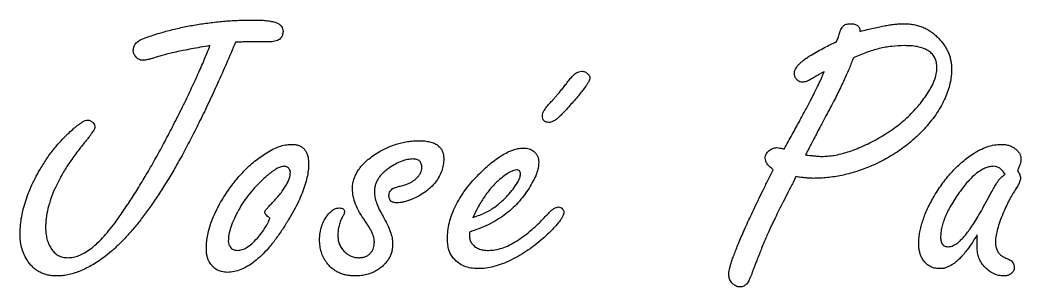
# Model space of a CAD drawing. Header units: millimetres. Extents: x 1 to 632, y 0 to 1598.
# Drawn here: x 475.1 to 494.96, y 1373.37 to 1378.66 of the extents above; entities that cross this region are included whole.
import ezdxf

# ---------------------------------------------------------------- set-up
doc = ezdxf.new("R2010")
doc.units = ezdxf.units.MM

msp = doc.modelspace()

# ---------------------------------------------------------------- linework, layer by layer
at = {"color": 7, "linetype": 'Continuous', "lineweight": 25}
for p, q in [((480.035, 1378.224), (479.587, 1378.224)), ((490.492, 1375.557), (490.434, 1375.441)), ((484.014, 1374.456), (484.014, 1374.386)), ((494.086, 1374.152), (494.086, 1374.404))]:
    msp.add_line(p, q, dxfattribs=at)
for points, knots in [([(477.583, 1378.307), (477.667, 1378.335), (477.835, 1378.392), (478.093, 1378.463), (478.354, 1378.525), (478.621, 1378.572), (478.893, 1378.611), (479.17, 1378.64), (479.452, 1378.656), (479.641, 1378.658), (479.736, 1378.659)], [0, 0, 0, 0, 0.121172, 0.242827, 0.365333, 0.489211, 0.613875, 0.741051, 0.869324, 1, 1, 1, 1]), ([(479.736, 1378.659), (479.787, 1378.659), (479.881, 1378.658), (480.008, 1378.648), (480.111, 1378.632), (480.169, 1378.612), (480.195, 1378.604)], [0, 0, 0, 0, 0.32937, 0.603439, 0.826407, 1, 1, 1, 1]), ([(480.195, 1378.604), (480.214, 1378.594), (480.249, 1378.576), (480.29, 1378.536), (480.314, 1378.487), (480.317, 1378.452), (480.318, 1378.434)], [0, 0, 0, 0, 0.282382, 0.526721, 0.758532, 1, 1, 1, 1]), ([(491.342, 1378.352), (491.348, 1378.374), (491.36, 1378.413), (491.381, 1378.466), (491.403, 1378.508), (491.421, 1378.53), (491.429, 1378.539)], [0, 0, 0, 0, 0.320551, 0.596816, 0.821242, 1, 1, 1, 1]), ([(491.429, 1378.539), (491.437, 1378.546), (491.455, 1378.561), (491.487, 1378.578), (491.527, 1378.584), (491.555, 1378.586), (491.569, 1378.587)], [0, 0, 0, 0, 0.217406, 0.450434, 0.708833, 1, 1, 1, 1]), ([(491.569, 1378.587), (491.598, 1378.586), (491.649, 1378.584), (491.717, 1378.554), (491.759, 1378.5), (491.762, 1378.457), (491.764, 1378.434)], [0, 0, 0, 0, 0.3039181, 0.5454123, 0.7581699, 1, 1, 1, 1]), ([(491.764, 1378.434), (491.81, 1378.446), (491.9, 1378.468), (492.029, 1378.501), (492.152, 1378.526), (492.265, 1378.548), (492.37, 1378.565), (492.468, 1378.578), (492.557, 1378.585), (492.614, 1378.586), (492.641, 1378.587)], [0, 0, 0, 0, 0.159822, 0.3101, 0.4503, 0.579538, 0.699143, 0.809225, 0.909818, 1, 1, 1, 1]), ([(492.641, 1378.587), (492.673, 1378.586), (492.738, 1378.584), (492.833, 1378.57), (492.924, 1378.549), (493.011, 1378.517), (493.095, 1378.477), (493.174, 1378.427), (493.25, 1378.369), (493.295, 1378.324), (493.319, 1378.301)], [0, 0, 0, 0, 0.130285, 0.25574, 0.378745, 0.501312, 0.622419, 0.746105, 0.87088, 1, 1, 1, 1]), ([(480.318, 1378.434), (480.318, 1378.417), (480.316, 1378.386), (480.302, 1378.342), (480.28, 1378.305), (480.248, 1378.274), (480.206, 1378.252), (480.157, 1378.236), (480.099, 1378.226), (480.058, 1378.225), (480.035, 1378.224)], [0, 0, 0, 0, 0.121987, 0.234551, 0.339674, 0.445554, 0.561883, 0.689621, 0.833127, 1, 1, 1, 1]), ([(491.297, 1378.231), (491.307, 1378.255), (491.325, 1378.295), (491.337, 1378.336), (491.342, 1378.352)], [0, 0, 0, 0, 0.615517, 1, 1, 1, 1]), ([(477.347, 1378.061), (477.35, 1378.088), (477.356, 1378.141), (477.406, 1378.212), (477.484, 1378.268), (477.548, 1378.293), (477.583, 1378.307)], [0, 0, 0, 0, 0.215563, 0.435775, 0.689227, 1, 1, 1, 1]), ([(478.869, 1378.152), (478.805, 1378.141), (478.682, 1378.121), (478.506, 1378.087), (478.345, 1378.057), (478.199, 1378.027), (478.068, 1377.996), (477.952, 1377.967), (477.851, 1377.939), (477.79, 1377.919), (477.762, 1377.91)], [0, 0, 0, 0, 0.171122, 0.329472, 0.473723, 0.60525, 0.724109, 0.829157, 0.921414, 1, 1, 1, 1]), ([(479.376, 1378.221), (479.317, 1378.08), (479.2, 1377.806), (479.022, 1377.406), (478.847, 1377.028), (478.675, 1376.67), (478.505, 1376.335), (478.339, 1376.019), (478.175, 1375.726), (478.063, 1375.539), (478.009, 1375.448)], [0, 0, 0, 0, 0.148019, 0.289374, 0.424096, 0.552065, 0.673805, 0.788865, 0.897468, 1, 1, 1, 1]), ([(478.346, 1376.981), (478.374, 1377.038), (478.428, 1377.149), (478.504, 1377.314), (478.579, 1377.47), (478.646, 1377.62), (478.709, 1377.763), (478.766, 1377.899), (478.82, 1378.027), (478.853, 1378.111), (478.869, 1378.152)], [0, 0, 0, 0, 0.148055, 0.289431, 0.424087, 0.552887, 0.674249, 0.789349, 0.897384, 1, 1, 1, 1]), ([(479.587, 1378.224), (479.574, 1378.224), (479.545, 1378.225), (479.497, 1378.223), (479.44, 1378.222), (479.399, 1378.221), (479.376, 1378.221)], [0, 0, 0, 0, 0.182766, 0.413974, 0.682801, 1, 1, 1, 1]), ([(490.796, 1377.966), (490.882, 1378.016), (491.045, 1378.111), (491.216, 1378.193), (491.297, 1378.231)], [0, 0, 0, 0, 0.525345, 1, 1, 1, 1]), ([(492.642, 1378.152), (492.559, 1378.149), (492.391, 1378.143), (492.138, 1378.095), (491.882, 1378.021), (491.716, 1377.948), (491.631, 1377.91)], [0, 0, 0, 0, 0.23705, 0.480788, 0.733112, 1, 1, 1, 1]), ([(493.289, 1377.715), (493.287, 1377.749), (493.284, 1377.815), (493.254, 1377.907), (493.201, 1377.984), (493.128, 1378.047), (493.035, 1378.094), (492.922, 1378.129), (492.788, 1378.149), (492.693, 1378.151), (492.642, 1378.152)], [0, 0, 0, 0, 0.115609, 0.221913, 0.324014, 0.429104, 0.544593, 0.675971, 0.827277, 1, 1, 1, 1]), ([(493.319, 1378.301), (493.339, 1378.279), (493.38, 1378.234), (493.434, 1378.164), (493.478, 1378.09), (493.516, 1378.016), (493.544, 1377.938), (493.565, 1377.859), (493.576, 1377.777), (493.578, 1377.722), (493.579, 1377.694)], [0, 0, 0, 0, 0.136112, 0.266098, 0.391315, 0.514601, 0.635646, 0.756404, 0.877852, 1, 1, 1, 1]), ([(477.389, 1377.94), (477.377, 1377.958), (477.352, 1377.994), (477.349, 1378.039), (477.347, 1378.061)], [0, 0, 0, 0, 0.490192, 1, 1, 1, 1]), ([(490.461, 1377.596), (490.462, 1377.61), (490.465, 1377.641), (490.482, 1377.685), (490.509, 1377.731), (490.545, 1377.778), (490.594, 1377.824), (490.652, 1377.871), (490.72, 1377.92), (490.77, 1377.95), (490.796, 1377.966)], [0, 0, 0, 0, 0.083722, 0.174235, 0.275025, 0.388633, 0.516843, 0.661161, 0.822406, 1, 1, 1, 1]), ([(477.542, 1377.862), (477.528, 1377.863), (477.5, 1377.864), (477.459, 1377.88), (477.421, 1377.905), (477.4, 1377.928), (477.389, 1377.94)], [0, 0, 0, 0, 0.237588, 0.475946, 0.729146, 1, 1, 1, 1]), ([(477.762, 1377.91), (477.74, 1377.903), (477.7, 1377.889), (477.641, 1377.875), (477.59, 1377.865), (477.557, 1377.863), (477.542, 1377.862)], [0, 0, 0, 0, 0.300084, 0.569172, 0.798626, 1, 1, 1, 1]), ([(491.631, 1377.91), (491.618, 1377.877), (491.592, 1377.809), (491.551, 1377.703), (491.502, 1377.591), (491.449, 1377.472), (491.39, 1377.347), (491.325, 1377.215), (491.255, 1377.076), (491.205, 1376.981), (491.18, 1376.932)], [0, 0, 0, 0, 0.097838, 0.203081, 0.316573, 0.437534, 0.56642, 0.702322, 0.847155, 1, 1, 1, 1]), ([(486.001, 1377.48), (486.022, 1377.505), (486.059, 1377.55), (486.12, 1377.603), (486.181, 1377.637), (486.223, 1377.642), (486.242, 1377.645)], [0, 0, 0, 0, 0.317466, 0.584635, 0.808658, 1, 1, 1, 1]), ([(486.242, 1377.645), (486.265, 1377.643), (486.31, 1377.639), (486.343, 1377.609), (486.36, 1377.595)], [0, 0, 0, 0, 0.510468, 1, 1, 1, 1]), ([(486.36, 1377.595), (486.373, 1377.581), (486.397, 1377.557), (486.403, 1377.523), (486.405, 1377.508)], [0, 0, 0, 0, 0.545972, 1, 1, 1, 1]), ([(490.258, 1376.103), (490.312, 1376.198), (490.413, 1376.381), (490.556, 1376.641), (490.68, 1376.873), (490.788, 1377.078), (490.879, 1377.255), (490.951, 1377.406), (491.008, 1377.528), (491.036, 1377.601), (491.049, 1377.633)], [0, 0, 0, 0, 0.190815, 0.363068, 0.515877, 0.650142, 0.76588, 0.862825, 0.940722, 1, 1, 1, 1]), ([(490.494, 1377.497), (490.484, 1377.513), (490.465, 1377.544), (490.462, 1377.579), (490.461, 1377.596)], [0, 0, 0, 0, 0.520181, 1, 1, 1, 1]), ([(491.049, 1377.633), (491.03, 1377.624), (490.99, 1377.603), (490.928, 1377.567), (490.858, 1377.525), (490.809, 1377.496), (490.784, 1377.48)], [0, 0, 0, 0, 0.205287, 0.438937, 0.70614, 1, 1, 1, 1]), ([(493.579, 1377.694), (493.578, 1377.646), (493.575, 1377.548), (493.55, 1377.401), (493.509, 1377.255), (493.451, 1377.109), (493.378, 1376.963), (493.29, 1376.817), (493.184, 1376.671), (493.104, 1376.578), (493.063, 1376.529)], [0, 0, 0, 0, 0.112259, 0.224971, 0.341348, 0.460758, 0.585889, 0.716881, 0.854364, 1, 1, 1, 1]), ([(493.076, 1377.163), (493.109, 1377.213), (493.169, 1377.307), (493.237, 1377.45), (493.28, 1377.585), (493.286, 1377.673), (493.289, 1377.715)], [0, 0, 0, 0, 0.295301, 0.558251, 0.79087, 1, 1, 1, 1]), ([(485.622, 1377.026), (485.632, 1377.037), (485.656, 1377.06), (485.692, 1377.098), (485.731, 1377.144), (485.777, 1377.197), (485.826, 1377.258), (485.881, 1377.325), (485.94, 1377.4), (485.98, 1377.453), (486.001, 1377.48)], [0, 0, 0, 0, 0.075727, 0.165019, 0.266665, 0.384693, 0.517904, 0.66336, 0.824048, 1, 1, 1, 1]), ([(486.405, 1377.508), (486.404, 1377.498), (486.4, 1377.474), (486.379, 1377.435), (486.351, 1377.386), (486.308, 1377.327), (486.257, 1377.256), (486.192, 1377.176), (486.116, 1377.085), (486.06, 1377.023), (486.03, 1376.989)], [0, 0, 0, 0, 0.046503, 0.112502, 0.202267, 0.313351, 0.448946, 0.608864, 0.792144, 1, 1, 1, 1]), ([(490.622, 1377.427), (490.609, 1377.428), (490.584, 1377.43), (490.55, 1377.444), (490.519, 1377.467), (490.502, 1377.487), (490.494, 1377.497)], [0, 0, 0, 0, 0.248294, 0.489637, 0.73017, 1, 1, 1, 1]), ([(490.784, 1377.48), (490.756, 1377.465), (490.705, 1377.437), (490.647, 1377.43), (490.622, 1377.427)], [0, 0, 0, 0, 0.551424, 1, 1, 1, 1]), ([(492.115, 1376.309), (492.165, 1376.338), (492.264, 1376.396), (492.406, 1376.49), (492.539, 1376.589), (492.664, 1376.693), (492.779, 1376.803), (492.887, 1376.918), (492.987, 1377.037), (493.047, 1377.122), (493.076, 1377.163)], [0, 0, 0, 0, 0.1342028, 0.2651012, 0.392296, 0.5173974, 0.6401931, 0.7611561, 0.8813428, 1, 1, 1, 1]), ([(476.985, 1374.643), (477.039, 1374.719), (477.151, 1374.876), (477.316, 1375.122), (477.482, 1375.388), (477.652, 1375.671), (477.823, 1375.972), (477.996, 1376.293), (478.172, 1376.63), (478.287, 1376.862), (478.346, 1376.981)], [0, 0, 0, 0, 0.103454, 0.213128, 0.328641, 0.45051, 0.578367, 0.712844, 0.853253, 1, 1, 1, 1]), ([(485.463, 1376.764), (485.466, 1376.781), (485.472, 1376.821), (485.505, 1376.882), (485.556, 1376.952), (485.598, 1377), (485.622, 1377.026)], [0, 0, 0, 0, 0.166601, 0.384179, 0.66018, 1, 1, 1, 1]), ([(486.03, 1376.989), (486, 1376.955), (485.946, 1376.894), (485.87, 1376.812), (485.809, 1376.75), (485.771, 1376.716), (485.755, 1376.703)], [0, 0, 0, 0, 0.340912, 0.621091, 0.842672, 1, 1, 1, 1]), ([(485.592, 1376.63), (485.573, 1376.631), (485.537, 1376.632), (485.493, 1376.662), (485.465, 1376.707), (485.464, 1376.744), (485.463, 1376.764)], [0, 0, 0, 0, 0.2699476, 0.4938761, 0.7194581, 1, 1, 1, 1]), ([(491.18, 1376.932), (491.149, 1376.875), (491.091, 1376.765), (491.007, 1376.608), (490.932, 1376.467), (490.867, 1376.34), (490.809, 1376.23), (490.759, 1376.135), (490.719, 1376.056), (490.694, 1376.008), (490.683, 1375.987)], [0, 0, 0, 0, 0.183508, 0.349495, 0.499332, 0.633029, 0.749196, 0.849713, 0.933152, 1, 1, 1, 1]), ([(476.17, 1376.514), (476.199, 1376.538), (476.251, 1376.581), (476.326, 1376.634), (476.388, 1376.669), (476.428, 1376.675), (476.445, 1376.678)], [0, 0, 0, 0, 0.349483, 0.629895, 0.843458, 1, 1, 1, 1]), ([(476.445, 1376.678), (476.464, 1376.675), (476.506, 1376.668), (476.536, 1376.637), (476.551, 1376.62)], [0, 0, 0, 0, 0.462575, 1, 1, 1, 1]), ([(476.551, 1376.62), (476.561, 1376.607), (476.581, 1376.581), (476.583, 1376.548), (476.584, 1376.532)], [0, 0, 0, 0, 0.4977038, 1, 1, 1, 1]), ([(485.755, 1376.703), (485.741, 1376.692), (485.715, 1376.671), (485.673, 1376.648), (485.632, 1376.633), (485.605, 1376.631), (485.592, 1376.63)], [0, 0, 0, 0, 0.2940995, 0.5561594, 0.7866953, 1, 1, 1, 1]), ([(475.521, 1375.737), (475.565, 1375.808), (475.653, 1375.951), (475.809, 1376.151), (475.98, 1376.341), (476.106, 1376.456), (476.17, 1376.514)], [0, 0, 0, 0, 0.247537, 0.496215, 0.746217, 1, 1, 1, 1]), ([(476.584, 1376.532), (476.583, 1376.526), (476.581, 1376.511), (476.57, 1376.487), (476.553, 1376.456), (476.526, 1376.421), (476.497, 1376.376), (476.458, 1376.326), (476.414, 1376.268), (476.381, 1376.229), (476.363, 1376.208)], [0, 0, 0, 0, 0.0438936, 0.1120988, 0.2007261, 0.3121539, 0.4482622, 0.6100982, 0.7920516, 1, 1, 1, 1]), ([(493.063, 1376.529), (493.025, 1376.489), (492.95, 1376.408), (492.829, 1376.295), (492.702, 1376.187), (492.567, 1376.087), (492.426, 1375.995), (492.278, 1375.909), (492.124, 1375.827), (492.017, 1375.781), (491.963, 1375.757)], [0, 0, 0, 0, 0.122397, 0.244218, 0.36763, 0.490684, 0.615657, 0.741542, 0.869793, 1, 1, 1, 1]), ([(476.363, 1376.208), (476.304, 1376.133), (476.188, 1375.987), (476.033, 1375.765), (475.904, 1375.547), (475.796, 1375.335), (475.713, 1375.128), (475.654, 1374.927), (475.614, 1374.731), (475.61, 1374.601), (475.608, 1374.538)], [0, 0, 0, 0, 0.154258, 0.298893, 0.434271, 0.561162, 0.68005, 0.791896, 0.897965, 1, 1, 1, 1]), ([(479.982, 1376.022), (480.026, 1376.049), (480.11, 1376.099), (480.238, 1376.154), (480.361, 1376.188), (480.442, 1376.193), (480.48, 1376.195)], [0, 0, 0, 0, 0.287757, 0.548111, 0.782659, 1, 1, 1, 1]), ([(480.48, 1376.195), (480.507, 1376.195), (480.558, 1376.193), (480.63, 1376.175), (480.691, 1376.144), (480.742, 1376.101), (480.78, 1376.044), (480.807, 1375.977), (480.822, 1375.897), (480.824, 1375.841), (480.826, 1375.81)], [0, 0, 0, 0, 0.136092, 0.258524, 0.372255, 0.480721, 0.592098, 0.712117, 0.846737, 1, 1, 1, 1]), ([(482.128, 1375.986), (482.162, 1376.008), (482.231, 1376.053), (482.339, 1376.11), (482.448, 1376.159), (482.559, 1376.199), (482.671, 1376.23), (482.784, 1376.251), (482.899, 1376.265), (482.976, 1376.267), (483.015, 1376.268)], [0, 0, 0, 0, 0.131276, 0.260421, 0.386411, 0.51105, 0.632802, 0.754718, 0.87654, 1, 1, 1, 1]), ([(483.015, 1376.268), (483.054, 1376.267), (483.126, 1376.265), (483.227, 1376.248), (483.313, 1376.222), (483.383, 1376.182), (483.44, 1376.131), (483.48, 1376.066), (483.503, 1375.99), (483.505, 1375.936), (483.507, 1375.907)], [0, 0, 0, 0, 0.166426, 0.311906, 0.438686, 0.553298, 0.659415, 0.764791, 0.87562, 1, 1, 1, 1]), ([(491.004, 1375.956), (491.045, 1375.958), (491.128, 1375.96), (491.255, 1375.976), (491.387, 1376.006), (491.523, 1376.044), (491.666, 1376.093), (491.811, 1376.155), (491.963, 1376.226), (492.063, 1376.281), (492.115, 1376.309)], [0, 0, 0, 0, 0.1030307, 0.2115967, 0.3257336, 0.4466253, 0.5737721, 0.7082839, 0.8498367, 1, 1, 1, 1]), ([(493.994, 1375.999), (494.042, 1376.03), (494.135, 1376.087), (494.281, 1376.149), (494.425, 1376.188), (494.521, 1376.193), (494.568, 1376.195)], [0, 0, 0, 0, 0.277307, 0.53314, 0.770754, 1, 1, 1, 1]), ([(494.568, 1376.195), (494.595, 1376.195), (494.649, 1376.193), (494.726, 1376.172), (494.797, 1376.143), (494.837, 1376.112), (494.856, 1376.097)], [0, 0, 0, 0, 0.266045, 0.517372, 0.759918, 1, 1, 1, 1]), ([(479.168, 1375.189), (479.197, 1375.232), (479.254, 1375.319), (479.346, 1375.442), (479.442, 1375.558), (479.542, 1375.666), (479.646, 1375.767), (479.754, 1375.86), (479.865, 1375.945), (479.943, 1375.997), (479.982, 1376.022)], [0, 0, 0, 0, 0.133989, 0.264935, 0.392962, 0.517827, 0.641255, 0.762263, 0.881257, 1, 1, 1, 1]), ([(481.695, 1375.312), (481.696, 1375.344), (481.699, 1375.406), (481.72, 1375.498), (481.755, 1375.587), (481.803, 1375.673), (481.864, 1375.757), (481.939, 1375.837), (482.027, 1375.915), (482.093, 1375.962), (482.128, 1375.986)], [0, 0, 0, 0, 0.1128968, 0.224143, 0.3375197, 0.455323, 0.5777086, 0.7092209, 0.8485878, 1, 1, 1, 1]), ([(484.21, 1375.608), (484.251, 1375.649), (484.331, 1375.727), (484.452, 1375.832), (484.57, 1375.92), (484.683, 1375.994), (484.793, 1376.051), (484.899, 1376.093), (485.001, 1376.118), (485.068, 1376.121), (485.101, 1376.123)], [0, 0, 0, 0, 0.165674, 0.317311, 0.457006, 0.584588, 0.701855, 0.809017, 0.907281, 1, 1, 1, 1]), ([(485.101, 1376.123), (485.118, 1376.122), (485.151, 1376.122), (485.199, 1376.108), (485.246, 1376.089), (485.274, 1376.07), (485.288, 1376.06)], [0, 0, 0, 0, 0.248553, 0.498698, 0.743647, 1, 1, 1, 1]), ([(485.288, 1376.06), (485.304, 1376.046), (485.335, 1376.018), (485.367, 1375.965), (485.387, 1375.906), (485.389, 1375.864), (485.391, 1375.842)], [0, 0, 0, 0, 0.254006, 0.494981, 0.739406, 1, 1, 1, 1]), ([(489.882, 1375.923), (489.883, 1375.937), (489.884, 1375.966), (489.902, 1376.006), (489.927, 1376.044), (489.951, 1376.065), (489.963, 1376.075)], [0, 0, 0, 0, 0.2420214, 0.4807884, 0.7267561, 1, 1, 1, 1]), ([(489.963, 1376.075), (489.986, 1376.091), (490.03, 1376.122), (490.084, 1376.127), (490.11, 1376.13)], [0, 0, 0, 0, 0.515979, 1, 1, 1, 1]), ([(490.11, 1376.13), (490.132, 1376.128), (490.182, 1376.124), (490.231, 1376.11), (490.258, 1376.103)], [0, 0, 0, 0, 0.436789, 1, 1, 1, 1]), ([(490.683, 1375.987), (490.718, 1375.982), (490.783, 1375.974), (490.873, 1375.965), (490.944, 1375.959), (490.986, 1375.957), (491.004, 1375.956)], [0, 0, 0, 0, 0.332028, 0.610241, 0.831673, 1, 1, 1, 1]), ([(493.216, 1375.138), (493.243, 1375.183), (493.296, 1375.273), (493.384, 1375.401), (493.474, 1375.522), (493.569, 1375.634), (493.67, 1375.737), (493.772, 1375.834), (493.88, 1375.921), (493.956, 1375.974), (493.994, 1375.999)], [0, 0, 0, 0, 0.135778, 0.267961, 0.396334, 0.521841, 0.644211, 0.764584, 0.882794, 1, 1, 1, 1]), ([(494.856, 1376.097), (494.872, 1376.083), (494.901, 1376.056), (494.932, 1376.007), (494.953, 1375.955), (494.955, 1375.919), (494.956, 1375.901)], [0, 0, 0, 0, 0.275148, 0.524233, 0.764209, 1, 1, 1, 1]), ([(480.338, 1375.761), (480.326, 1375.76), (480.3, 1375.758), (480.261, 1375.746), (480.217, 1375.728), (480.171, 1375.701), (480.12, 1375.667), (480.065, 1375.626), (480.006, 1375.578), (479.966, 1375.543), (479.946, 1375.524)], [0, 0, 0, 0, 0.075745, 0.164273, 0.264548, 0.37888, 0.510413, 0.658288, 0.820853, 1, 1, 1, 1]), ([(480.826, 1375.81), (480.824, 1375.766), (480.821, 1375.674), (480.793, 1375.532), (480.754, 1375.382), (480.696, 1375.224), (480.623, 1375.057), (480.533, 1374.881), (480.427, 1374.698), (480.348, 1374.574), (480.307, 1374.511)], [0, 0, 0, 0, 0.09364, 0.19504, 0.304141, 0.422157, 0.551297, 0.690286, 0.839521, 1, 1, 1, 1]), ([(480.443, 1375.703), (480.437, 1375.712), (480.425, 1375.728), (480.4, 1375.747), (480.37, 1375.759), (480.349, 1375.76), (480.338, 1375.761)], [0, 0, 0, 0, 0.249992, 0.487376, 0.737853, 1, 1, 1, 1]), ([(482.896, 1375.906), (482.86, 1375.903), (482.784, 1375.898), (482.667, 1375.863), (482.546, 1375.806), (482.468, 1375.756), (482.427, 1375.729)], [0, 0, 0, 0, 0.21472, 0.450626, 0.710413, 1, 1, 1, 1]), ([(483.072, 1375.739), (483.07, 1375.764), (483.067, 1375.81), (483.031, 1375.869), (482.969, 1375.902), (482.922, 1375.904), (482.896, 1375.906)], [0, 0, 0, 0, 0.269739, 0.492776, 0.718661, 1, 1, 1, 1]), ([(483.507, 1375.907), (483.505, 1375.867), (483.501, 1375.787), (483.468, 1375.669), (483.416, 1375.553), (483.367, 1375.481), (483.341, 1375.445)], [0, 0, 0, 0, 0.239144, 0.478578, 0.73249, 1, 1, 1, 1]), ([(485.391, 1375.842), (485.388, 1375.805), (485.382, 1375.725), (485.344, 1375.602), (485.282, 1375.467), (485.228, 1375.377), (485.199, 1375.329)], [0, 0, 0, 0, 0.201647, 0.4314, 0.695905, 1, 1, 1, 1]), ([(490.042, 1375.693), (490.018, 1375.711), (489.974, 1375.745), (489.922, 1375.802), (489.889, 1375.862), (489.885, 1375.903), (489.882, 1375.923)], [0, 0, 0, 0, 0.313698, 0.573952, 0.797638, 1, 1, 1, 1]), ([(494.414, 1375.761), (494.388, 1375.759), (494.335, 1375.755), (494.255, 1375.731), (494.175, 1375.692), (494.092, 1375.638), (494.009, 1375.568), (493.924, 1375.484), (493.838, 1375.383), (493.783, 1375.31), (493.754, 1375.271)], [0, 0, 0, 0, 0.091139, 0.186919, 0.291873, 0.406508, 0.534367, 0.674839, 0.829862, 1, 1, 1, 1]), ([(494.64, 1375.602), (494.624, 1375.627), (494.595, 1375.673), (494.538, 1375.722), (494.478, 1375.756), (494.435, 1375.759), (494.414, 1375.761)], [0, 0, 0, 0, 0.303092, 0.55831, 0.782417, 1, 1, 1, 1]), ([(494.956, 1375.901), (494.955, 1375.886), (494.953, 1375.852), (494.937, 1375.799), (494.915, 1375.737), (494.895, 1375.694), (494.884, 1375.671)], [0, 0, 0, 0, 0.187541, 0.413843, 0.686871, 1, 1, 1, 1]), ([(475.101, 1374.396), (475.102, 1374.45), (475.105, 1374.559), (475.125, 1374.723), (475.158, 1374.888), (475.205, 1375.055), (475.264, 1375.224), (475.337, 1375.394), (475.421, 1375.567), (475.487, 1375.679), (475.521, 1375.737)], [0, 0, 0, 0, 0.113959, 0.229409, 0.347147, 0.469424, 0.594326, 0.724907, 0.859862, 1, 1, 1, 1]), ([(480.087, 1375.019), (480.117, 1375.05), (480.174, 1375.109), (480.25, 1375.199), (480.315, 1375.284), (480.369, 1375.364), (480.41, 1375.44), (480.44, 1375.511), (480.46, 1375.578), (480.462, 1375.621), (480.463, 1375.642)], [0, 0, 0, 0, 0.173763, 0.331792, 0.475505, 0.605404, 0.721439, 0.824005, 0.917266, 1, 1, 1, 1]), ([(480.463, 1375.642), (480.462, 1375.652), (480.461, 1375.674), (480.449, 1375.693), (480.443, 1375.703)], [0, 0, 0, 0, 0.472975, 1, 1, 1, 1]), ([(482.427, 1375.729), (482.403, 1375.712), (482.358, 1375.68), (482.297, 1375.627), (482.245, 1375.571), (482.204, 1375.512), (482.17, 1375.451), (482.147, 1375.388), (482.132, 1375.322), (482.131, 1375.277), (482.13, 1375.254)], [0, 0, 0, 0, 0.146969, 0.2857692, 0.414757, 0.5373803, 0.654516, 0.7704745, 0.8834111, 1, 1, 1, 1]), ([(482.978, 1375.536), (482.992, 1375.552), (483.02, 1375.581), (483.049, 1375.632), (483.069, 1375.685), (483.071, 1375.721), (483.072, 1375.739)], [0, 0, 0, 0, 0.273316, 0.525832, 0.766469, 1, 1, 1, 1]), ([(483.579, 1374.317), (483.581, 1374.372), (483.585, 1374.482), (483.616, 1374.647), (483.665, 1374.811), (483.735, 1374.973), (483.826, 1375.134), (483.933, 1375.295), (484.062, 1375.455), (484.16, 1375.556), (484.21, 1375.608)], [0, 0, 0, 0, 0.111549, 0.22466, 0.339317, 0.458689, 0.583458, 0.71464, 0.852783, 1, 1, 1, 1]), ([(484.953, 1375.688), (484.933, 1375.686), (484.889, 1375.682), (484.821, 1375.647), (484.741, 1375.6), (484.687, 1375.558), (484.657, 1375.534)], [0, 0, 0, 0, 0.172858, 0.391815, 0.665158, 1, 1, 1, 1]), ([(485.028, 1375.609), (485.028, 1375.621), (485.027, 1375.642), (485.011, 1375.67), (484.984, 1375.687), (484.964, 1375.688), (484.953, 1375.688)], [0, 0, 0, 0, 0.282145, 0.512809, 0.73575, 1, 1, 1, 1]), ([(484.968, 1375.44), (484.986, 1375.469), (485.018, 1375.521), (485.025, 1375.582), (485.028, 1375.609)], [0, 0, 0, 0, 0.5543127, 1, 1, 1, 1]), ([(489.159, 1373.61), (489.16, 1373.626), (489.162, 1373.661), (489.173, 1373.719), (489.19, 1373.788), (489.216, 1373.868), (489.245, 1373.96), (489.285, 1374.062), (489.329, 1374.175), (489.381, 1374.3), (489.44, 1374.435), (489.505, 1374.582), (489.579, 1374.74), (489.657, 1374.91), (489.744, 1375.09), (489.836, 1375.281), (489.938, 1375.483), (490.007, 1375.621), (490.042, 1375.693)], [0, 0, 0, 0, 0.020513, 0.046355, 0.0777, 0.11479, 0.157394, 0.2054, 0.25896, 0.318454, 0.383713, 0.454745, 0.531103, 0.6137, 0.701636, 0.795368, 0.894671, 1, 1, 1, 1]), ([(491.963, 1375.757), (491.87, 1375.721), (491.685, 1375.649), (491.401, 1375.577), (491.117, 1375.53), (490.927, 1375.524), (490.832, 1375.522)], [0, 0, 0, 0, 0.25912, 0.510706, 0.75618, 1, 1, 1, 1]), ([(494.521, 1375.496), (494.536, 1375.512), (494.572, 1375.552), (494.615, 1375.584), (494.64, 1375.602)], [0, 0, 0, 0, 0.420632, 1, 1, 1, 1]), ([(494.884, 1375.671), (494.902, 1375.647), (494.934, 1375.605), (494.943, 1375.553), (494.947, 1375.531)], [0, 0, 0, 0, 0.567314, 1, 1, 1, 1]), ([(478.009, 1375.448), (477.956, 1375.364), (477.854, 1375.2), (477.695, 1374.968), (477.537, 1374.754), (477.381, 1374.557), (477.226, 1374.379), (477.072, 1374.219), (476.919, 1374.077), (476.813, 1373.994), (476.762, 1373.954)], [0, 0, 0, 0, 0.152174, 0.295813, 0.431565, 0.559613, 0.680181, 0.793534, 0.900416, 1, 1, 1, 1]), ([(479.946, 1375.524), (479.892, 1375.473), (479.789, 1375.375), (479.651, 1375.218), (479.532, 1375.059), (479.468, 1374.948), (479.436, 1374.893)], [0, 0, 0, 0, 0.270385, 0.525572, 0.769177, 1, 1, 1, 1]), ([(482.504, 1375.326), (482.511, 1375.329), (482.534, 1375.338), (482.581, 1375.352), (482.652, 1375.371), (482.708, 1375.386), (482.74, 1375.395)], [0, 0, 0, 0, 0.098873, 0.296298, 0.595815, 1, 1, 1, 1]), ([(482.74, 1375.395), (482.762, 1375.401), (482.805, 1375.415), (482.866, 1375.446), (482.925, 1375.486), (482.96, 1375.519), (482.978, 1375.536)], [0, 0, 0, 0, 0.239202, 0.483413, 0.733614, 1, 1, 1, 1]), ([(483.341, 1375.445), (483.313, 1375.411), (483.253, 1375.34), (483.143, 1375.25), (483.013, 1375.17), (482.917, 1375.127), (482.867, 1375.105)], [0, 0, 0, 0, 0.226949, 0.466767, 0.721863, 1, 1, 1, 1]), ([(484.657, 1375.534), (484.629, 1375.511), (484.571, 1375.463), (484.491, 1375.383), (484.414, 1375.297), (484.342, 1375.2), (484.271, 1375.099), (484.206, 1374.988), (484.143, 1374.871), (484.106, 1374.788), (484.086, 1374.746)], [0, 0, 0, 0, 0.111997, 0.226897, 0.345281, 0.466978, 0.592923, 0.723165, 0.858742, 1, 1, 1, 1]), ([(484.526, 1374.959), (484.571, 1374.995), (484.659, 1375.065), (484.777, 1375.183), (484.882, 1375.307), (484.94, 1375.396), (484.968, 1375.44)], [0, 0, 0, 0, 0.2617139, 0.5137717, 0.7607128, 1, 1, 1, 1]), ([(490.434, 1375.441), (490.4, 1375.375), (490.334, 1375.248), (490.242, 1375.064), (490.156, 1374.895), (490.08, 1374.741), (490.014, 1374.601), (489.956, 1374.476), (489.907, 1374.366), (489.878, 1374.298), (489.864, 1374.266)], [0, 0, 0, 0, 0.170565, 0.328716, 0.473301, 0.604707, 0.723731, 0.828822, 0.920788, 1, 1, 1, 1]), ([(490.832, 1375.522), (490.808, 1375.522), (490.757, 1375.523), (490.676, 1375.531), (490.587, 1375.54), (490.524, 1375.551), (490.492, 1375.557)], [0, 0, 0, 0, 0.211384, 0.446609, 0.709095, 1, 1, 1, 1]), ([(494.317, 1375.149), (494.339, 1375.189), (494.379, 1375.262), (494.434, 1375.36), (494.48, 1375.436), (494.509, 1375.478), (494.521, 1375.496)], [0, 0, 0, 0, 0.340158, 0.618802, 0.839931, 1, 1, 1, 1]), ([(494.947, 1375.531), (494.945, 1375.515), (494.94, 1375.479), (494.916, 1375.42), (494.879, 1375.348), (494.846, 1375.298), (494.828, 1375.27)], [0, 0, 0, 0, 0.163011, 0.376308, 0.658515, 1, 1, 1, 1]), ([(478.797, 1374.118), (478.798, 1374.159), (478.8, 1374.244), (478.819, 1374.371), (478.847, 1374.502), (478.888, 1374.635), (478.941, 1374.771), (479.006, 1374.908), (479.08, 1375.05), (479.138, 1375.142), (479.168, 1375.189)], [0, 0, 0, 0, 0.108519, 0.220993, 0.336012, 0.457595, 0.583328, 0.716037, 0.854473, 1, 1, 1, 1]), ([(481.946, 1374.676), (481.908, 1374.732), (481.836, 1374.838), (481.758, 1375.003), (481.705, 1375.16), (481.698, 1375.263), (481.695, 1375.312)], [0, 0, 0, 0, 0.292708, 0.554606, 0.786751, 1, 1, 1, 1]), ([(482.13, 1375.254), (482.132, 1375.22), (482.136, 1375.144), (482.174, 1375.028), (482.226, 1374.899), (482.275, 1374.812), (482.301, 1374.765)], [0, 0, 0, 0, 0.199972, 0.429371, 0.696123, 1, 1, 1, 1]), ([(482.42, 1375.179), (482.421, 1375.194), (482.423, 1375.224), (482.439, 1375.265), (482.467, 1375.3), (482.491, 1375.317), (482.504, 1375.326)], [0, 0, 0, 0, 0.257483, 0.504204, 0.740623, 1, 1, 1, 1]), ([(482.578, 1375.036), (482.555, 1375.037), (482.513, 1375.039), (482.457, 1375.068), (482.424, 1375.118), (482.421, 1375.157), (482.42, 1375.179)], [0, 0, 0, 0, 0.287158, 0.521094, 0.739871, 1, 1, 1, 1]), ([(485.199, 1375.329), (485.166, 1375.278), (485.099, 1375.176), (484.979, 1375.037), (484.85, 1374.907), (484.707, 1374.792), (484.552, 1374.689), (484.385, 1374.598), (484.204, 1374.52), (484.078, 1374.478), (484.014, 1374.456)], [0, 0, 0, 0, 0.122252, 0.2434, 0.364127, 0.486055, 0.60913, 0.735005, 0.865368, 1, 1, 1, 1]), ([(493.754, 1375.271), (493.722, 1375.228), (493.662, 1375.143), (493.584, 1375.015), (493.515, 1374.893), (493.46, 1374.775), (493.416, 1374.663), (493.386, 1374.555), (493.365, 1374.453), (493.363, 1374.387), (493.362, 1374.354)], [0, 0, 0, 0, 0.159183, 0.307877, 0.44608, 0.573196, 0.691818, 0.802296, 0.904752, 1, 1, 1, 1]), ([(494.828, 1375.27), (494.807, 1375.237), (494.763, 1375.167), (494.702, 1375.052), (494.641, 1374.921), (494.602, 1374.829), (494.581, 1374.78)], [0, 0, 0, 0, 0.212664, 0.451356, 0.713043, 1, 1, 1, 1]), ([(479.954, 1374.85), (479.956, 1374.858), (479.963, 1374.879), (479.992, 1374.913), (480.032, 1374.963), (480.067, 1374.999), (480.087, 1375.019)], [0, 0, 0, 0, 0.105776, 0.311641, 0.6046, 1, 1, 1, 1]), ([(482.867, 1375.105), (482.84, 1375.094), (482.788, 1375.074), (482.712, 1375.053), (482.642, 1375.039), (482.599, 1375.037), (482.578, 1375.036)], [0, 0, 0, 0, 0.295262, 0.559451, 0.794588, 1, 1, 1, 1]), ([(492.927, 1374.217), (492.928, 1374.252), (492.93, 1374.324), (492.944, 1374.433), (492.967, 1374.544), (492.999, 1374.658), (493.04, 1374.774), (493.089, 1374.894), (493.148, 1375.016), (493.193, 1375.097), (493.216, 1375.138)], [0, 0, 0, 0, 0.108059, 0.220367, 0.336475, 0.457025, 0.583685, 0.715399, 0.854546, 1, 1, 1, 1]), ([(493.962, 1374.542), (493.987, 1374.581), (494.043, 1374.664), (494.128, 1374.804), (494.22, 1374.968), (494.284, 1375.086), (494.317, 1375.149)], [0, 0, 0, 0, 0.196356, 0.428151, 0.696178, 1, 1, 1, 1]), ([(479.436, 1374.893), (479.405, 1374.835), (479.347, 1374.724), (479.282, 1374.562), (479.24, 1374.415), (479.234, 1374.321), (479.231, 1374.277)], [0, 0, 0, 0, 0.303746, 0.569792, 0.800347, 1, 1, 1, 1]), ([(480.058, 1374.733), (480.043, 1374.744), (480.015, 1374.765), (479.982, 1374.797), (479.96, 1374.824), (479.956, 1374.843), (479.954, 1374.85)], [0, 0, 0, 0, 0.361177, 0.645404, 0.852775, 1, 1, 1, 1]), ([(481.043, 1374.3), (481.045, 1374.348), (481.048, 1374.441), (481.081, 1374.575), (481.133, 1374.697), (481.184, 1374.767), (481.209, 1374.802)], [0, 0, 0, 0, 0.267571, 0.518356, 0.75927, 1, 1, 1, 1]), ([(481.209, 1374.802), (481.227, 1374.822), (481.259, 1374.86), (481.317, 1374.903), (481.375, 1374.931), (481.415, 1374.934), (481.435, 1374.935)], [0, 0, 0, 0, 0.296007, 0.556185, 0.784676, 1, 1, 1, 1]), ([(481.5, 1374.766), (481.485, 1374.738), (481.455, 1374.681), (481.427, 1374.587), (481.408, 1374.486), (481.406, 1374.416), (481.405, 1374.38)], [0, 0, 0, 0, 0.238023, 0.480256, 0.732119, 1, 1, 1, 1]), ([(481.435, 1374.935), (481.449, 1374.935), (481.476, 1374.933), (481.512, 1374.92), (481.533, 1374.892), (481.535, 1374.87), (481.537, 1374.858)], [0, 0, 0, 0, 0.3063338, 0.5546578, 0.760946, 1, 1, 1, 1]), ([(481.537, 1374.858), (481.534, 1374.845), (481.528, 1374.812), (481.511, 1374.784), (481.5, 1374.766)], [0, 0, 0, 0, 0.398265, 1, 1, 1, 1]), ([(482.301, 1374.765), (482.33, 1374.715), (482.384, 1374.619), (482.445, 1374.477), (482.483, 1374.346), (482.489, 1374.262), (482.492, 1374.223)], [0, 0, 0, 0, 0.301639, 0.566152, 0.798193, 1, 1, 1, 1]), ([(484.086, 1374.746), (484.131, 1374.762), (484.216, 1374.792), (484.333, 1374.844), (484.437, 1374.897), (484.497, 1374.939), (484.526, 1374.959)], [0, 0, 0, 0, 0.288059, 0.550855, 0.786568, 1, 1, 1, 1]), ([(484.396, 1374.094), (484.439, 1374.096), (484.53, 1374.101), (484.666, 1374.139), (484.809, 1374.195), (484.954, 1374.278), (485.105, 1374.382), (485.261, 1374.51), (485.422, 1374.658), (485.527, 1374.77), (485.581, 1374.828)], [0, 0, 0, 0, 0.091381, 0.189495, 0.296072, 0.411945, 0.539518, 0.680215, 0.833155, 1, 1, 1, 1]), ([(485.889, 1374.855), (485.888, 1374.841), (485.885, 1374.81), (485.863, 1374.764), (485.832, 1374.71), (485.788, 1374.65), (485.733, 1374.584), (485.664, 1374.512), (485.585, 1374.432), (485.526, 1374.379), (485.495, 1374.351)], [0, 0, 0, 0, 0.063244, 0.140476, 0.234793, 0.348272, 0.481725, 0.634375, 0.806633, 1, 1, 1, 1]), ([(485.581, 1374.828), (485.6, 1374.847), (485.634, 1374.881), (485.687, 1374.922), (485.735, 1374.948), (485.768, 1374.953), (485.783, 1374.954)], [0, 0, 0, 0, 0.3289228, 0.5977421, 0.8202984, 1, 1, 1, 1]), ([(485.783, 1374.954), (485.798, 1374.952), (485.83, 1374.948), (485.852, 1374.925), (485.864, 1374.913)], [0, 0, 0, 0, 0.46995, 1, 1, 1, 1]), ([(485.864, 1374.913), (485.872, 1374.903), (485.885, 1374.886), (485.888, 1374.865), (485.889, 1374.855)], [0, 0, 0, 0, 0.549234, 1, 1, 1, 1]), ([(494.581, 1374.78), (494.561, 1374.729), (494.524, 1374.633), (494.482, 1374.495), (494.454, 1374.372), (494.45, 1374.295), (494.449, 1374.259)], [0, 0, 0, 0, 0.304367, 0.571516, 0.802478, 1, 1, 1, 1]), ([(476.05, 1373.949), (476.086, 1373.951), (476.161, 1373.957), (476.274, 1373.99), (476.388, 1374.046), (476.504, 1374.123), (476.622, 1374.222), (476.742, 1374.342), (476.865, 1374.484), (476.944, 1374.588), (476.985, 1374.643)], [0, 0, 0, 0, 0.09078, 0.186641, 0.290969, 0.405749, 0.532676, 0.674335, 0.828996, 1, 1, 1, 1]), ([(479.837, 1374.369), (479.868, 1374.407), (479.93, 1374.481), (479.977, 1374.565), (480, 1374.606)], [0, 0, 0, 0, 0.512972, 1, 1, 1, 1]), ([(480, 1374.606), (480.009, 1374.624), (480.025, 1374.654), (480.043, 1374.694), (480.054, 1374.718), (480.057, 1374.729), (480.058, 1374.733)], [0, 0, 0, 0, 0.435392, 0.740253, 0.933098, 1, 1, 1, 1]), ([(482.13, 1374.261), (482.127, 1374.29), (482.122, 1374.354), (482.084, 1374.452), (482.025, 1374.562), (481.974, 1374.636), (481.946, 1374.676)], [0, 0, 0, 0, 0.188926, 0.41341, 0.683509, 1, 1, 1, 1]), ([(475.258, 1373.877), (475.234, 1373.916), (475.185, 1373.994), (475.138, 1374.123), (475.107, 1374.257), (475.103, 1374.349), (475.101, 1374.396)], [0, 0, 0, 0, 0.251411, 0.498036, 0.744421, 1, 1, 1, 1]), ([(475.608, 1374.538), (475.609, 1374.501), (475.612, 1374.428), (475.633, 1374.323), (475.665, 1374.224), (475.698, 1374.165), (475.715, 1374.136)], [0, 0, 0, 0, 0.264153, 0.516363, 0.760539, 1, 1, 1, 1]), ([(480.307, 1374.511), (480.261, 1374.444), (480.173, 1374.315), (480.034, 1374.141), (479.895, 1373.995), (479.758, 1373.873), (479.621, 1373.778), (479.485, 1373.71), (479.35, 1373.668), (479.259, 1373.662), (479.214, 1373.659)], [0, 0, 0, 0, 0.1695811, 0.3242091, 0.4646042, 0.5913111, 0.7057915, 0.8104122, 0.9073594, 1, 1, 1, 1]), ([(479.407, 1374.094), (479.441, 1374.098), (479.516, 1374.105), (479.623, 1374.164), (479.733, 1374.252), (479.8, 1374.328), (479.837, 1374.369)], [0, 0, 0, 0, 0.196615, 0.422128, 0.685977, 1, 1, 1, 1]), ([(481.405, 1374.38), (481.407, 1374.35), (481.411, 1374.292), (481.436, 1374.207), (481.48, 1374.129), (481.521, 1374.086), (481.542, 1374.063)], [0, 0, 0, 0, 0.253297, 0.496511, 0.742223, 1, 1, 1, 1]), ([(484.014, 1374.386), (484.016, 1374.359), (484.019, 1374.306), (484.045, 1374.26), (484.058, 1374.238)], [0, 0, 0, 0, 0.518288, 1, 1, 1, 1]), ([(493.513, 1374.166), (493.53, 1374.168), (493.565, 1374.17), (493.616, 1374.189), (493.669, 1374.22), (493.725, 1374.261), (493.781, 1374.316), (493.841, 1374.379), (493.901, 1374.457), (493.941, 1374.513), (493.962, 1374.542)], [0, 0, 0, 0, 0.081137, 0.17242, 0.271455, 0.385417, 0.514034, 0.659914, 0.820031, 1, 1, 1, 1]), ([(494.086, 1374.404), (494.045, 1374.335), (493.967, 1374.205), (493.873, 1374.085), (493.829, 1374.029)], [0, 0, 0, 0, 0.532497, 1, 1, 1, 1]), ([(479.231, 1374.277), (479.233, 1374.256), (479.235, 1374.215), (479.258, 1374.18), (479.269, 1374.163)], [0, 0, 0, 0, 0.506279, 1, 1, 1, 1]), ([(481.181, 1373.855), (481.16, 1373.887), (481.117, 1373.952), (481.075, 1374.061), (481.048, 1374.178), (481.045, 1374.259), (481.043, 1374.3)], [0, 0, 0, 0, 0.2436879, 0.4884419, 0.7385611, 1, 1, 1, 1]), ([(482.06, 1374.048), (482.07, 1374.062), (482.092, 1374.092), (482.115, 1374.143), (482.127, 1374.201), (482.129, 1374.241), (482.13, 1374.261)], [0, 0, 0, 0, 0.237811, 0.47598, 0.728259, 1, 1, 1, 1]), ([(482.492, 1374.223), (482.491, 1374.196), (482.49, 1374.143), (482.475, 1374.066), (482.451, 1373.994), (482.416, 1373.926), (482.374, 1373.863), (482.32, 1373.804), (482.258, 1373.749), (482.21, 1373.719), (482.185, 1373.703)], [0, 0, 0, 0, 0.127123, 0.250883, 0.369595, 0.487917, 0.608895, 0.73167, 0.862167, 1, 1, 1, 1]), ([(483.7, 1373.934), (483.681, 1373.959), (483.643, 1374.01), (483.607, 1374.102), (483.583, 1374.206), (483.581, 1374.279), (483.579, 1374.317)], [0, 0, 0, 0, 0.228528, 0.465221, 0.720105, 1, 1, 1, 1]), ([(484.058, 1374.238), (484.077, 1374.215), (484.115, 1374.17), (484.196, 1374.126), (484.29, 1374.098), (484.359, 1374.095), (484.396, 1374.094)], [0, 0, 0, 0, 0.229202, 0.459654, 0.713637, 1, 1, 1, 1]), ([(485.495, 1374.351), (485.443, 1374.306), (485.341, 1374.217), (485.179, 1374.097), (485.012, 1373.991), (484.896, 1373.931), (484.838, 1373.901)], [0, 0, 0, 0, 0.256588, 0.509035, 0.755732, 1, 1, 1, 1]), ([(489.864, 1374.266), (489.847, 1374.223), (489.814, 1374.141), (489.768, 1374.025), (489.727, 1373.924), (489.693, 1373.836), (489.664, 1373.763), (489.642, 1373.705), (489.626, 1373.66), (489.617, 1373.635), (489.614, 1373.625)], [0, 0, 0, 0, 0.203822, 0.384725, 0.544238, 0.680227, 0.793295, 0.884977, 0.953165, 1, 1, 1, 1]), ([(493.002, 1373.923), (492.99, 1373.945), (492.967, 1373.988), (492.945, 1374.06), (492.929, 1374.137), (492.928, 1374.19), (492.927, 1374.217)], [0, 0, 0, 0, 0.238989, 0.479084, 0.734236, 1, 1, 1, 1]), ([(493.362, 1374.354), (493.363, 1374.327), (493.365, 1374.278), (493.393, 1374.212), (493.448, 1374.172), (493.491, 1374.168), (493.513, 1374.166)], [0, 0, 0, 0, 0.294919, 0.536801, 0.752271, 1, 1, 1, 1]), ([(494.449, 1374.259), (494.45, 1374.234), (494.452, 1374.184), (494.473, 1374.114), (494.504, 1374.05), (494.536, 1374.015), (494.552, 1373.998)], [0, 0, 0, 0, 0.264012, 0.512547, 0.754772, 1, 1, 1, 1]), ([(475.715, 1374.136), (475.735, 1374.107), (475.775, 1374.053), (475.855, 1373.991), (475.949, 1373.955), (476.015, 1373.951), (476.05, 1373.949)], [0, 0, 0, 0, 0.260872, 0.502411, 0.744494, 1, 1, 1, 1]), ([(478.855, 1373.867), (478.846, 1373.885), (478.827, 1373.922), (478.81, 1373.983), (478.798, 1374.049), (478.797, 1374.094), (478.797, 1374.118)], [0, 0, 0, 0, 0.231904, 0.473118, 0.729551, 1, 1, 1, 1]), ([(479.269, 1374.163), (479.278, 1374.152), (479.296, 1374.132), (479.33, 1374.11), (479.367, 1374.097), (479.394, 1374.095), (479.407, 1374.094)], [0, 0, 0, 0, 0.265427, 0.510932, 0.750544, 1, 1, 1, 1]), ([(481.542, 1374.063), (481.563, 1374.046), (481.603, 1374.012), (481.671, 1373.975), (481.745, 1373.953), (481.795, 1373.95), (481.821, 1373.949)], [0, 0, 0, 0, 0.261479, 0.507909, 0.753023, 1, 1, 1, 1]), ([(481.821, 1373.949), (481.845, 1373.95), (481.892, 1373.951), (481.956, 1373.972), (482.014, 1374.002), (482.045, 1374.032), (482.06, 1374.048)], [0, 0, 0, 0, 0.272817, 0.521532, 0.759294, 1, 1, 1, 1]), ([(493.829, 1374.029), (493.809, 1374.006), (493.77, 1373.96), (493.707, 1373.9), (493.645, 1373.849), (493.583, 1373.806), (493.521, 1373.773), (493.459, 1373.748), (493.397, 1373.734), (493.355, 1373.733), (493.335, 1373.732)], [0, 0, 0, 0, 0.157463, 0.302579, 0.437593, 0.56196, 0.680091, 0.790171, 0.897124, 1, 1, 1, 1]), ([(494.226, 1373.778), (494.204, 1373.804), (494.161, 1373.854), (494.118, 1373.946), (494.091, 1374.046), (494.088, 1374.116), (494.086, 1374.152)], [0, 0, 0, 0, 0.245239, 0.485918, 0.735542, 1, 1, 1, 1]), ([(494.552, 1373.998), (494.559, 1373.993), (494.577, 1373.98), (494.613, 1373.961), (494.661, 1373.938), (494.699, 1373.921), (494.719, 1373.912)], [0, 0, 0, 0, 0.138147, 0.350305, 0.637464, 1, 1, 1, 1]), ([(475.823, 1373.587), (475.794, 1373.588), (475.736, 1373.589), (475.652, 1373.603), (475.573, 1373.625), (475.5, 1373.658), (475.431, 1373.699), (475.368, 1373.749), (475.309, 1373.808), (475.276, 1373.853), (475.258, 1373.877)], [0, 0, 0, 0, 0.133507, 0.261653, 0.384455, 0.503867, 0.623475, 0.745213, 0.869717, 1, 1, 1, 1]), ([(476.762, 1373.954), (476.721, 1373.924), (476.64, 1373.868), (476.518, 1373.793), (476.397, 1373.73), (476.28, 1373.677), (476.163, 1373.638), (476.048, 1373.608), (475.935, 1373.59), (475.86, 1373.588), (475.823, 1373.587)], [0, 0, 0, 0, 0.147778, 0.287674, 0.419666, 0.545358, 0.665596, 0.780869, 0.891541, 1, 1, 1, 1]), ([(479.214, 1373.659), (479.176, 1373.662), (479.102, 1373.666), (479, 1373.707), (478.915, 1373.775), (478.876, 1373.836), (478.855, 1373.867)], [0, 0, 0, 0, 0.26387, 0.503786, 0.743646, 1, 1, 1, 1]), ([(481.756, 1373.587), (481.726, 1373.588), (481.666, 1373.589), (481.58, 1373.602), (481.498, 1373.622), (481.423, 1373.652), (481.354, 1373.691), (481.289, 1373.736), (481.231, 1373.791), (481.198, 1373.833), (481.181, 1373.855)], [0, 0, 0, 0, 0.13905, 0.270716, 0.396302, 0.517928, 0.637667, 0.755662, 0.875743, 1, 1, 1, 1]), ([(484.189, 1373.732), (484.14, 1373.734), (484.046, 1373.738), (483.913, 1373.778), (483.795, 1373.841), (483.732, 1373.903), (483.7, 1373.934)], [0, 0, 0, 0, 0.268762, 0.517704, 0.75744, 1, 1, 1, 1]), ([(484.838, 1373.901), (484.782, 1373.875), (484.673, 1373.824), (484.506, 1373.774), (484.346, 1373.737), (484.241, 1373.733), (484.189, 1373.732)], [0, 0, 0, 0, 0.275981, 0.532337, 0.773413, 1, 1, 1, 1]), ([(493.335, 1373.732), (493.301, 1373.734), (493.235, 1373.739), (493.142, 1373.775), (493.062, 1373.838), (493.022, 1373.894), (493.002, 1373.923)], [0, 0, 0, 0, 0.25277, 0.4919748, 0.7349856, 1, 1, 1, 1]), ([(494.621, 1373.587), (494.584, 1373.589), (494.512, 1373.594), (494.407, 1373.632), (494.309, 1373.692), (494.254, 1373.749), (494.226, 1373.778)], [0, 0, 0, 0, 0.24187, 0.480138, 0.730873, 1, 1, 1, 1]), ([(494.719, 1373.912), (494.735, 1373.903), (494.765, 1373.888), (494.799, 1373.851), (494.819, 1373.804), (494.821, 1373.771), (494.822, 1373.753)], [0, 0, 0, 0, 0.263019, 0.498554, 0.738436, 1, 1, 1, 1]), ([(482.185, 1373.703), (482.153, 1373.685), (482.089, 1373.649), (481.983, 1373.614), (481.872, 1373.59), (481.795, 1373.588), (481.756, 1373.587)], [0, 0, 0, 0, 0.244081, 0.489028, 0.740548, 1, 1, 1, 1]), ([(489.22, 1373.453), (489.202, 1373.477), (489.168, 1373.525), (489.162, 1373.582), (489.159, 1373.61)], [0, 0, 0, 0, 0.515469, 1, 1, 1, 1]), ([(489.614, 1373.625), (489.6, 1373.587), (489.575, 1373.519), (489.522, 1373.437), (489.461, 1373.379), (489.412, 1373.372), (489.389, 1373.369)], [0, 0, 0, 0, 0.335293, 0.599121, 0.810258, 1, 1, 1, 1]), ([(494.765, 1373.635), (494.743, 1373.621), (494.699, 1373.593), (494.647, 1373.589), (494.621, 1373.587)], [0, 0, 0, 0, 0.493512, 1, 1, 1, 1]), ([(494.822, 1373.753), (494.82, 1373.73), (494.815, 1373.684), (494.781, 1373.652), (494.765, 1373.635)], [0, 0, 0, 0, 0.499048, 1, 1, 1, 1]), ([(489.389, 1373.369), (489.373, 1373.37), (489.341, 1373.373), (489.296, 1373.389), (489.255, 1373.416), (489.232, 1373.44), (489.22, 1373.453)], [0, 0, 0, 0, 0.24651, 0.488009, 0.732096, 1, 1, 1, 1])]:
    msp.add_open_spline(points, degree=3, knots=knots, dxfattribs=at)

doc.saveas('drawing.dxf')
